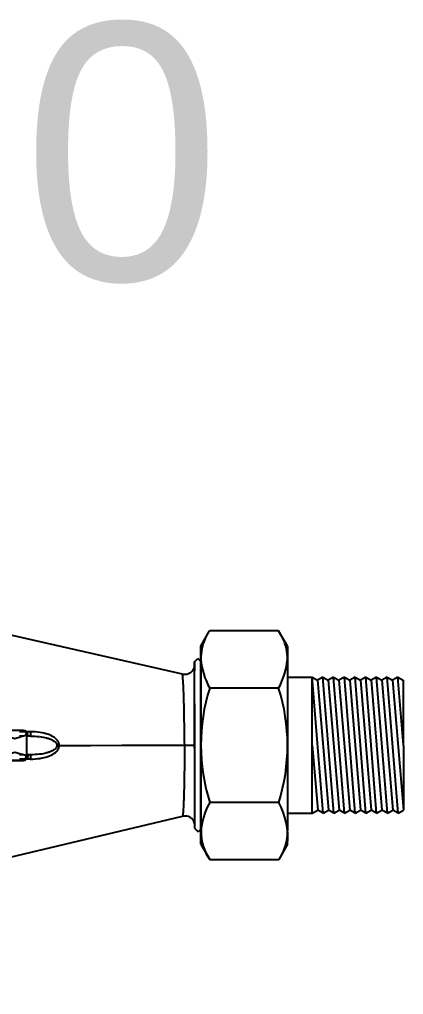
# Model space of a CAD drawing. Header units: millimetres. Extents: x 1218 to 72853, y -34712 to 16286.
# Drawn here: x 32150.5 to 32270.3, y 6660.6 to 6964.4 of the extents above; entities that cross this region are included whole.
import ezdxf

# ---------------------------------------------------------------- set-up
doc = ezdxf.new("R2010")
doc.units = ezdxf.units.MM
doc.set_wipeout_variables(frame=1)
doc.styles.get("Standard").update_dxf_attribs({"font": 'arial.ttf'})

# ---------------------------------------------------------------- blocks, each defined once
blk = doc.blocks.new('DONGHO-D40 PPR')
at = {"color": 8}
blk.add_wipeout([(3.17, -77.56), (-3.04, -77.56), (-4.13, -77.11), (-4.59, -76.01), (-4.6, -66.23), (-6.13, -65.25), (-14.08, -63.91), (-17.1, -63.27), (-19.04, -62.71), (-25.12, -60.53), (-30.42, -58.31), (-32.61, -56.43), (-35.99, -54.34), (-40.18, -51.32), (-43.74, -48.32), (-46.79, -45.37), (-48.66, -43.36), (-50.47, -42.42), (-56.56, -33.86), (-95.36, -22.03), (-97.33, -21.88), (-98.96, -22.93), (-99.58, -24.75), (-99.59, -26.06), (-100.61, -27.09), (-101.51, -30.94), (-104.26, -35.72), (-126.07, -35.19), (-128.51, -30.97), (-128.52, -21.33), (-164.67, -21.31), (-164.69, 21.11), (-128.56, 21.15), (-128.57, 30.75), (-125.82, 35.53), (-104.33, 35.55), (-101.57, 30.78), (-95.4, 21.86), (-55.45, 34.25), (-51.23, 40.29), (-46.86, 44.14), (-41.18, 50.52), (-35.85, 54.43), (-27.48, 59.1), (-22.27, 61.25), (-18.69, 62.82), (-11.82, 64.46), (-8.7, 64.96), (-5.52, 65.69), (-4.56, 71.9), (-3.51, 72.79), (3.4, 72.79), (4.44, 71.93), (5.42, 65.7), (13.55, 64.12), (19.59, 62.54), (25.26, 60.48), (39.78, 51.63), (45, 47.15), (50.47, 42.42), (54.24, 37.47), (121.1, 21.87), (123.69, 22.83), (124.8, 25.01), (124.8, 26.08), (125.82, 27.11), (126.72, 30.96), (129.47, 35.74), (150.96, 35.76), (153.72, 30.99), (153.73, 21.35), (189.89, 21.5), (189.91, -21.1), (153.77, -21.09), (153.78, -30.73), (151.03, -35.51), (129.54, -35.53), (126.78, -30.76), (126.77, -26.18), (125.96, -26.99), (124.85, -25.88), (124.78, -24.45), (124.06, -22.94), (122.9, -22.14), (121.6, -21.94), (121.01, -22.04), (52.84, -38.15), (50.18, -41.59), (47.02, -45.13), (43.87, -48.2), (40.64, -50.95), (37.2, -53.52), (34.05, -55.57), (30.43, -58.05), (24.03, -60.58), (17.61, -63.13), (10.43, -64.71), (5.16, -65.5), (4.72, -75.79), (4.26, -77.1)], dxfattribs=at)
for p, q in [((120.98, 22.24), (54.24, 37.47)), ((126.72, 30.96), (129.47, 35.74)), ((150.96, 35.76), (129.47, 35.74)), ((153.72, 30.99), (150.96, 35.76)), ((126.72, 30.96), (126.72, 27.11)), ((153.72, 30.99), (153.78, -26.6)), ((124.8, 26.08), (125.82, 27.11)), ((124.8, 26.08), (124.8, 23.25)), ((126.72, 26.21), (125.82, 27.11)), ((126.72, 27.11), (126.72, 25.66)), ((153.73, 21.35), (161.45, 21.35)), ((161.49, -21.08), (161.45, 21.35)), ((161.45, 21.35), (163.12, 20.39)), ((164.79, 21.36), (163.12, 20.39)), ((164.79, 21.36), (166.46, 20.39)), ((168.13, 21.36), (166.46, 20.39)), ((168.13, 21.36), (169.8, 20.4)), ((171.47, 21.36), (169.8, 20.4)), ((171.47, 21.36), (173.14, 20.4)), ((174.81, 21.37), (173.14, 20.4)), ((174.81, 21.37), (176.48, 20.4)), ((178.15, 21.37), (176.48, 20.4)), ((178.15, 21.37), (179.82, 20.41)), ((181.49, 21.37), (179.82, 20.41)), ((181.49, 21.37), (183.17, 20.41)), ((184.83, 21.38), (183.17, 20.41)), ((184.83, 21.38), (186.51, 20.41)), ((188.18, 21.38), (186.51, 20.41)), ((188.18, 21.38), (189.85, 20.42)), ((189.85, 20.42), (189.89, -20.09)), ((150.98, 17.94), (129.49, 17.92)), ((151.01, -17.69), (129.52, -17.71)), ((153.77, -21.09), (161.49, -21.08)), ((161.49, -21.08), (163.16, -20.12)), ((164.83, -21.08), (163.16, -20.12)), ((164.83, -21.08), (166.5, -20.11)), ((168.17, -21.08), (166.5, -20.11)), ((168.17, -21.08), (169.84, -20.11)), ((171.51, -21.07), (169.84, -20.11)), ((171.51, -21.07), (173.18, -20.11)), ((174.85, -21.07), (173.18, -20.11)), ((174.85, -21.07), (176.52, -20.1)), ((178.19, -21.07), (176.52, -20.1)), ((178.19, -21.07), (179.86, -20.1)), ((181.53, -21.06), (179.86, -20.1)), ((181.53, -21.06), (183.2, -20.1)), ((184.88, -21.06), (183.2, -20.1)), ((184.88, -21.06), (186.55, -20.09)), ((188.22, -21.06), (186.55, -20.09)), ((188.22, -21.06), (189.89, -20.09)), ((52.84, -38.15), (121.04, -22.02)), ((124.85, -25.88), (124.84, -24.97)), ((124.85, -25.88), (125.87, -26.9)), ((126.77, -26), (125.87, -26.9)), ((126.77, -26.9), (126.77, -25.46)), ((126.78, -30.76), (126.77, -26.9)), ((126.78, -30.76), (129.54, -35.53)), ((153.78, -30.73), (151.03, -35.51)), ((129.54, -35.53), (151.03, -35.51))]:
    blk.add_line(p, q)
for p, q in [((126.72, 30.96), (126.77, -26.62)), ((126.72, 30.96), (126.77, -17.72)), ((126.75, 0.1), (126.72, 30.96)), ((124.82, 0.1), (124.8, 26.08)), ((126.77, -25.46), (126.72, 25.66)), ((124.84, -24.97), (124.8, 23.25)), ((164.83, -21.08), (161.45, 21.35)), ((168.17, -21.08), (164.79, 21.36)), ((171.51, -21.07), (168.13, 21.36)), ((174.85, -21.07), (171.47, 21.36)), ((178.19, -21.07), (174.81, 21.37)), ((181.53, -21.06), (178.15, 21.37)), ((184.88, -21.06), (181.49, 21.37)), ((188.22, -21.06), (184.83, 21.38)), ((189.87, 0.16), (188.18, 21.38)), ((163.12, 20.39), (166.5, -20.11)), ((166.46, 20.39), (169.84, -20.11)), ((169.8, 20.4), (173.18, -20.11)), ((173.14, 20.4), (176.52, -20.1)), ((176.48, 20.4), (179.86, -20.1)), ((179.82, 20.41), (183.2, -20.1)), ((183.17, 20.41), (186.55, -20.09)), ((186.51, 20.41), (189.89, -20.09)), ((72.83, 3.23), (72.81, 3.23)), ((71.58, 2.97), (70.19, 2.97)), ((73.65, 2.97), (72.69, 2.97)), ((124.85, -25.88), (124.82, 0.1)), ((161.47, 0.14), (163.16, -20.12)), ((71.59, -2.85), (70.19, -2.85)), ((73.66, -2.85), (72.69, -2.85)), ((70.2, -4.59), (66.16, -4.6)), ((70.2, -4.59), (66.23, -4.6)), ((72.82, -3.11), (72.83, -3.11))]:
    blk.add_line(p, q, dxfattribs=at)
at = {"flags": 128}
for points in [[(124.8, 25.05), (124.79, 24.97), (124.69, 24.35), (124.47, 23.8), (124.18, 23.33), (123.86, 22.97), (123.53, 22.7), (122.86, 22.35), (122.34, 22.19), (121.56, 22.14), (120.98, 22.24)], [(124.84, -24.84), (124.84, -24.76), (124.73, -24.14), (124.51, -23.59), (124.22, -23.12), (123.89, -22.76), (123.56, -22.49), (122.9, -22.14), (122.38, -21.99), (121.6, -21.94), (121.01, -22.04)]]:
    blk.add_lwpolyline(points, dxfattribs=at)
at = {"color": 8, "flags": 128}
for points in [[(71.08, 4.71), (69.81, 4.71), (68.58, 4.71), (67.38, 4.71), (66.16, 4.71), (64.92, 4.71)], [(72.42, 3.23), (68.79, 2.13), (65.08, 3.24)], [(73.59, 4.32), (71.65, 4.33), (70.19, 4.33)], [(71.08, 4.71), (72.02, 4.28), (72.42, 3.23)], [(72.83, 3.23), (72.79, 3.51), (72.71, 3.75), (72.61, 3.96), (72.36, 4.28), (72.11, 4.47), (71.69, 4.65), (71.29, 4.71)], [(72.76, 3.23), (72.68, 3.23), (72.57, 3.23), (72.42, 3.23)], [(82.61, 0.07), (82.24, 0.07), (81.89, 0.07)], [(82.6, 0.07), (92.37, 0.08), (102.14, 0.09), (111.91, 0.09), (121.68, 0.1)], [(121.69, 0.1), (123.24, 0.1), (124.4, 0.1), (124.82, 0.1)], [(65.08, -3.12), (68.79, -2.01), (72.43, -3.1)], [(64.93, -4.6), (66.09, -4.6), (67.28, -4.6), (68.5, -4.6), (69.77, -4.6), (71.09, -4.59)], [(73.6, -4.19), (71.65, -4.2), (70.2, -4.2)], [(71.09, -4.59), (72.02, -4.16), (72.43, -3.1)], [(71.3, -4.59), (71.57, -4.56), (71.82, -4.49), (72.03, -4.4), (72.37, -4.16), (72.56, -3.92), (72.67, -3.72), (72.79, -3.4), (72.83, -3.11)], [(72.83, -3.11), (72.74, -3.57), (72.52, -3.99), (72.18, -4.31), (71.76, -4.51), (71.3, -4.59)], [(72.43, -3.1), (72.57, -3.11), (72.69, -3.11), (72.77, -3.11)]]:
    blk.add_lwpolyline(points, dxfattribs=at)
for centre, radius, start, end in [((141.76, 27.07), 15.03, 155.3146, 180.9304), ((138.69, 27.07), 15.03, 359.1795, 24.7953), ((149.18, 28.92), 22.55, 185.3146, 209.1795), ((131.27, 28.9), 22.55, 330.9304, 354.7953), ((185.72, 0.16), 58.97, 162.467, 197.6429), ((94.79, 0.07), 58.97, 342.467, 17.6429), ((149.23, -28.67), 22.55, 150.9304, 185.3146), ((131.32, -28.69), 22.55, 354.7953, 29.1795), ((141.81, -26.84), 15.03, 179.1795, 215.3146), ((138.75, -26.84), 15.03, 324.7953, 0.9304)]:
    blk.add_arc(centre, radius, start, end)
at = {"color": 8}
for centre, radius, start, end in [((71.29, 3.16), 1.55, 2.54, 90.0481), ((0, 0), 72.5, 357.5491, 2.5472)]:
    blk.add_arc(centre, radius, start, end, dxfattribs=at)
for points, knots in [([(121.69, 0.1), (121.66, 2.67), (121.58, 7.83), (121.46, 14.62), (121.27, 19.67), (121.1, 21.87), (121.01, 22.24), (120.97, 22.25)], [0.0000005, 0.0000005, 0.0000005, 0.0000005, 0.1111111, 0.2222222, 0.3333333, 0.4444444, 0.4981952, 0.4981952, 0.4981952, 0.4981952]), ([(71.28, 4.71), (71.28, 4.71), (71.26, 4.71), (71.16, 4.71), (71.08, 4.71)], [0.0003102, 0.0003102, 0.0003102, 0.0003102, 0.4, 1, 1, 1, 1]), ([(82.6, 0.07), (82.59, 0.31), (82.53, 0.66), (82.35, 1.11), (82.1, 1.53), (81.64, 2.06), (80.68, 2.81), (79.09, 3.57), (76.64, 4.16), (74.67, 4.31), (73.59, 4.32)], [0, 0, 0, 0, 0.1, 0.15, 0.2, 0.3, 0.4, 0.6, 0.8, 1, 1, 1, 1]), ([(73.6, -4.2), (74.68, -4.19), (76.66, -4.03), (79.1, -3.44), (80.69, -2.68), (81.65, -1.92), (82.1, -1.4), (82.35, -0.97), (82.53, -0.52), (82.59, -0.17), (82.6, 0.07)], [0, 0, 0, 0, 0.2, 0.4, 0.6, 0.7, 0.8, 0.85, 0.9, 1, 1, 1, 1]), ([(78.61, 2.43), (78.94, 2.34), (79.56, 2.15), (80.09, 1.93), (80.34, 1.81)], [0.4001084, 0.4001084, 0.4001084, 0.4001084, 0.5, 0.6, 0.6, 0.6, 0.6]), ([(80.34, 1.81), (80.46, 1.75), (80.69, 1.62), (81.1, 1.36), (81.43, 1.07), (81.66, 0.77), (81.82, 0.46), (81.88, 0.23), (81.88, 0.07)], [0.6005748, 0.6005748, 0.6005748, 0.6005748, 0.65, 0.7, 0.8, 0.85, 0.9, 1, 1, 1, 1]), ([(81.88, 0.07), (81.88, -0.09), (81.82, -0.33), (81.66, -0.63), (81.54, -0.78), (81.48, -0.86)], [0, 0, 0, 0, 0.1, 0.15, 0.1998979, 0.1998979, 0.1998979, 0.1998979]), ([(121.68, 0.1), (121.66, -2.47), (121.59, -7.63), (121.49, -14.42), (121.31, -19.46), (121.14, -21.68), (121.04, -22.02), (121.01, -22.03)], [0, 0, 0, 0, 0.1111111, 0.2222222, 0.3333333, 0.4444444, 0.4981631, 0.4981631, 0.4981631, 0.4981631]), ([(80.34, -1.67), (80.1, -1.8), (79.58, -2.02), (78.94, -2.2), (78.62, -2.29)], [0.4, 0.4, 0.4, 0.4, 0.5, 0.5999028, 0.5999028, 0.5999028, 0.5999028]), ([(81.48, -0.86), (81.35, -1.01), (81.1, -1.22), (80.69, -1.49), (80.46, -1.61), (80.35, -1.67)], [0.2, 0.2, 0.2, 0.2, 0.3, 0.35, 0.3994846, 0.3994846, 0.3994846, 0.3994846]), ([(71.09, -4.59), (71.14, -4.59), (71.25, -4.59), (71.29, -4.59), (71.29, -4.59)], [0, 0, 0, 0, 0.4, 0.9996891, 0.9996891, 0.9996891, 0.9996891])]:
    blk.add_open_spline(points, degree=3, knots=knots, dxfattribs=at)
for points in [[(73.59, 4.32), (73.61, 3.97), (73.65, 3.22), (73.66, 2.99), (73.65, 2.98)], [(73.65, 2.97), (74.64, 2.97), (75.55, 2.92), (76.37, 2.83)], [(76.38, 2.83), (77.2, 2.73), (77.94, 2.6), (78.61, 2.43)], [(73.66, -2.86), (73.67, -2.87), (73.66, -3.1), (73.62, -3.84), (73.6, -4.19)], [(76.39, -2.7), (75.56, -2.79), (74.65, -2.85), (73.66, -2.85)], [(78.62, -2.29), (77.96, -2.47), (77.26, -2.62), (76.39, -2.7)]]:
    blk.add_open_spline(points, degree=3, dxfattribs=at)
at = {"flags": 1}
for p in [(-101.54, -0.14), (126.75, 0.16)]:
    blk.add_attdef('AMC', p, '', height=0.5, dxfattribs=at)

msp = doc.modelspace()

# ---------------------------------------------------------------- block references
msp.add_blockref('DONGHO-D40 PPR', (32080.35, 6738.13))

# ---------------------------------------------------------------- texts
at = {"color": 2, "ltscale": 500}
msp.add_text('D40', height=80, rotation=360, dxfattribs=at).set_placement((32008.53, 6883.21))

doc.saveas('drawing.dxf')
